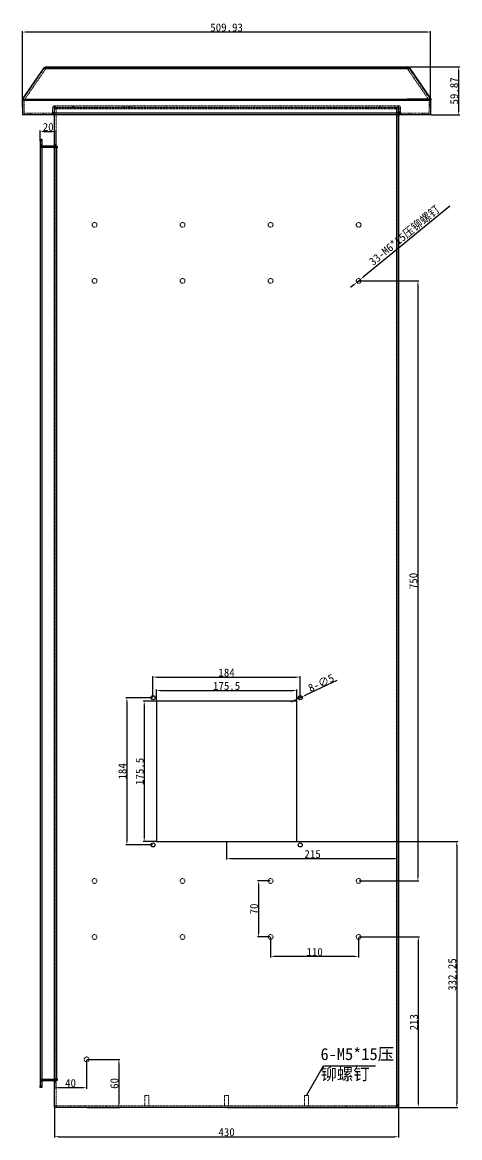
# Model space of a CAD drawing. Header units: millimetres. Extents: x -14348 to 6039, y -1826 to 2921.
# Drawn here: x -4830 to -4283, y 563 to 1957 of the extents above; entities that cross this region are included whole.
import ezdxf

# ---------------------------------------------------------------- set-up
doc = ezdxf.new("R2010")
doc.units = ezdxf.units.MM
doc.linetypes.add('HIDDEN', pattern=[1.905, 1.27, -0.635])
doc.layers.add('标注', color=3, linetype='Continuous')
doc.dimstyles.new('ISO-25', dxfattribs={"dimtxt": 10, "dimasz": 5, "dimexe": 1.25, "dimexo": 0.625, "dimtad": 1, "dimdsep": 46, "dimtxsty": 'Standard', "dimcen": 2.5, "dimadec": 0, "dimazin": 0, "dimtfac": 1, "dimtmove": 0, "dimatfit": 3, "dimfxl": 1, "dimarcsym": 0})

# ---------------------------------------------------------------- blocks, each defined once
blk = doc.blocks.new('*D181')
at = {"layer": 'Defpoints', "color": 0, "transparency": 16777216}
for p in [(-4411.8, 1631.7), (-4407.2, 1635.5)]:
    blk.add_point(p, dxfattribs=at)
at = {"layer": '标注', "color": 0, "lineweight": -2, "transparency": 16777216}
for p, q in [((-4295.4, 1727.2), (-4403.3, 1638.7)), ((-4411.8, 1631.7), (-4407.2, 1635.5)), ((-4415.7, 1628.6), (-4419.5, 1625.4))]:
    blk.add_line(p, q, dxfattribs=at)
at = {"layer": '标注', "color": 0, "transparency": 16777216}
for points in [[(-4416.2, 1629.2), (-4415.2, 1627.9), (-4411.8, 1631.7)], [(-4403.8, 1639.3), (-4402.8, 1638.1), (-4407.2, 1635.5)]]:
    blk.add_solid(points, dxfattribs=at)
at = {"layer": '标注', "color": 0, "transparency": 16777216, "insert": (-4352, 1690.1), "char_height": 10, "attachment_point": 5, "rotation": 39.3537}
blk.add_mtext('33-M6*15{\\fSimSun|b0|i0|c134|p2;压铆螺钉}', dxfattribs=at)
blk = doc.blocks.new('*D182')
at = {"layer": 'Defpoints', "color": 0, "transparency": 16777216}
for p in [(-4348.9, 1901), (-4319.5, 1841.1), (-4284.5, 1841.1)]:
    blk.add_point(p, dxfattribs=at)
at = {"layer": '标注', "color": 0, "lineweight": -2, "transparency": 16777216}
for p, q in [((-4348.3, 1901), (-4283.2, 1901)), ((-4284.5, 1896), (-4284.5, 1846.1)), ((-4318.9, 1841.1), (-4283.2, 1841.1))]:
    blk.add_line(p, q, dxfattribs=at)
at = {"layer": '标注', "color": 0, "transparency": 16777216}
for points in [[(-4285.3, 1896), (-4283.6, 1896), (-4284.5, 1901)], [(-4285.3, 1846.1), (-4283.6, 1846.1), (-4284.5, 1841.1)]]:
    blk.add_solid(points, dxfattribs=at)
at = {"layer": '标注', "color": 0, "transparency": 16777216, "insert": (-4290.1, 1871.1), "char_height": 10, "attachment_point": 5, "rotation": 90}
blk.add_mtext('59.87', dxfattribs=at)
blk = doc.blocks.new('*D183')
at = {"layer": 'Defpoints', "color": 0, "transparency": 16777216}
for p in [(-4829.5, 1944.6), (-4829.5, 1850.2), (-4319.5, 1850.2)]:
    blk.add_point(p, dxfattribs=at)
at = {"layer": '标注', "color": 0, "lineweight": -2, "transparency": 16777216}
for p, q in [((-4829.5, 1850.9), (-4829.5, 1945.9)), ((-4324.5, 1944.6), (-4824.5, 1944.6)), ((-4319.5, 1850.9), (-4319.5, 1945.9))]:
    blk.add_line(p, q, dxfattribs=at)
at = {"layer": '标注', "color": 0, "transparency": 16777216}
for points in [[(-4824.5, 1945.5), (-4824.5, 1943.8), (-4829.5, 1944.6)], [(-4324.5, 1945.5), (-4324.5, 1943.8), (-4319.5, 1944.6)]]:
    blk.add_solid(points, dxfattribs=at)
at = {"layer": '标注', "color": 0, "transparency": 16777216, "insert": (-4574.5, 1950.3), "char_height": 10, "attachment_point": 5}
blk.add_mtext('509.93', dxfattribs=at)
blk = doc.blocks.new('*D185')
at = {"layer": 'Defpoints', "color": 0, "transparency": 16777216}
for p in [(-4574.5, 932.9), (-4574.5, 600.6), (-4286.9, 600.6)]:
    blk.add_point(p, dxfattribs=at)
at = {"layer": '标注', "color": 0, "lineweight": -2, "transparency": 16777216}
for p, q in [((-4573.9, 932.9), (-4285.7, 932.9)), ((-4286.9, 927.9), (-4286.9, 605.6)), ((-4573.9, 600.6), (-4285.7, 600.6))]:
    blk.add_line(p, q, dxfattribs=at)
at = {"layer": '标注', "color": 0, "transparency": 16777216}
for points in [[(-4287.7, 927.9), (-4286.1, 927.9), (-4286.9, 932.9)], [(-4287.7, 605.6), (-4286.1, 605.6), (-4286.9, 600.6)]]:
    blk.add_solid(points, dxfattribs=at)
at = {"layer": '标注', "color": 0, "transparency": 16777216, "insert": (-4292.5, 766.7), "char_height": 10, "attachment_point": 5, "rotation": 90}
blk.add_mtext('332.25', dxfattribs=at)
blk = doc.blocks.new('*D186')
at = {"layer": 'Defpoints', "color": 0, "transparency": 16777216}
for p in [(-4486.7, 1121.7), (-4662.2, 1108.4), (-4486.7, 1108.4)]:
    blk.add_point(p, dxfattribs=at)
at = {"layer": '标注', "color": 0, "lineweight": -2, "transparency": 16777216}
for p, q in [((-4662.2, 1109), (-4662.2, 1123)), ((-4657.2, 1121.7), (-4491.7, 1121.7)), ((-4486.7, 1109), (-4486.7, 1123))]:
    blk.add_line(p, q, dxfattribs=at)
at = {"layer": '标注', "color": 0, "transparency": 16777216}
for points in [[(-4657.2, 1122.6), (-4657.2, 1120.9), (-4662.2, 1121.7)], [(-4491.7, 1122.6), (-4491.7, 1120.9), (-4486.7, 1121.7)]]:
    blk.add_solid(points, dxfattribs=at)
at = {"layer": '标注', "color": 0, "transparency": 16777216, "insert": (-4574.5, 1127.4), "char_height": 10, "attachment_point": 5}
blk.add_mtext('175.5', dxfattribs=at)
blk = doc.blocks.new('*D187')
at = {"layer": 'Defpoints', "color": 0, "transparency": 16777216}
for p in [(-4662.2, 1108.4), (-4677.5, 932.9), (-4662.2, 932.9)]:
    blk.add_point(p, dxfattribs=at)
at = {"layer": '标注', "color": 0, "lineweight": -2, "transparency": 16777216}
for p, q in [((-4662.9, 1108.4), (-4678.7, 1108.4)), ((-4677.5, 1103.4), (-4677.5, 937.9)), ((-4662.9, 932.9), (-4678.7, 932.9))]:
    blk.add_line(p, q, dxfattribs=at)
at = {"layer": '标注', "color": 0, "transparency": 16777216}
for points in [[(-4678.3, 1103.4), (-4676.6, 1103.4), (-4677.5, 1108.4)], [(-4678.3, 937.9), (-4676.6, 937.9), (-4677.5, 932.9)]]:
    blk.add_solid(points, dxfattribs=at)
at = {"layer": '标注', "color": 0, "transparency": 16777216, "insert": (-4683.1, 1020.6), "char_height": 10, "attachment_point": 5, "rotation": 90}
blk.add_mtext('175.5', dxfattribs=at)
blk = doc.blocks.new('*D188')
at = {"layer": 'Defpoints', "color": 0, "transparency": 16777216}
for p in [(-4482.5, 1138.4), (-4666.5, 1112.6), (-4482.5, 1112.6)]:
    blk.add_point(p, dxfattribs=at)
at = {"layer": '标注', "color": 0, "lineweight": -2, "transparency": 16777216}
for p, q in [((-4666.5, 1113.2), (-4666.5, 1139.6)), ((-4661.5, 1138.4), (-4487.5, 1138.4)), ((-4482.5, 1113.2), (-4482.5, 1139.6))]:
    blk.add_line(p, q, dxfattribs=at)
at = {"layer": '标注', "color": 0, "transparency": 16777216}
for points in [[(-4661.5, 1139.2), (-4661.5, 1137.6), (-4666.5, 1138.4)], [(-4487.5, 1139.2), (-4487.5, 1137.6), (-4482.5, 1138.4)]]:
    blk.add_solid(points, dxfattribs=at)
at = {"layer": '标注', "color": 0, "transparency": 16777216, "insert": (-4574.5, 1144), "char_height": 10, "attachment_point": 5}
blk.add_mtext('184', dxfattribs=at)
blk = doc.blocks.new('*D189')
at = {"layer": 'Defpoints', "color": 0, "transparency": 16777216}
for p in [(-4666.5, 1112.6), (-4699.1, 928.6), (-4666.5, 928.6)]:
    blk.add_point(p, dxfattribs=at)
at = {"layer": '标注', "color": 0, "lineweight": -2, "transparency": 16777216}
for p, q in [((-4667.1, 1112.6), (-4700.4, 1112.6)), ((-4699.1, 1107.6), (-4699.1, 933.6)), ((-4667.1, 928.6), (-4700.4, 928.6))]:
    blk.add_line(p, q, dxfattribs=at)
at = {"layer": '标注', "color": 0, "transparency": 16777216}
for points in [[(-4700, 1107.6), (-4698.3, 1107.6), (-4699.1, 1112.6)], [(-4700, 933.6), (-4698.3, 933.6), (-4699.1, 928.6)]]:
    blk.add_solid(points, dxfattribs=at)
at = {"layer": '标注', "color": 0, "transparency": 16777216, "insert": (-4704.7, 1020.6), "char_height": 10, "attachment_point": 5, "rotation": 90}
blk.add_mtext('184', dxfattribs=at)
blk = doc.blocks.new('*D190')
at = {"layer": 'Defpoints', "color": 0, "transparency": 16777216}
for p in [(-4484.8, 1111.6), (-4480.2, 1113.7)]:
    blk.add_point(p, dxfattribs=at)
at = {"layer": '标注', "color": 0, "lineweight": -2, "transparency": 16777216}
for p, q in [((-4436.9, 1134.1), (-4475.7, 1115.8)), ((-4489.3, 1109.4), (-4493.8, 1107.3)), ((-4484.8, 1111.6), (-4480.2, 1113.7))]:
    blk.add_line(p, q, dxfattribs=at)
at = {"layer": '标注', "color": 0, "transparency": 16777216}
for points in [[(-4476.1, 1116.6), (-4475.4, 1115.1), (-4480.2, 1113.7)], [(-4489.6, 1110.2), (-4488.9, 1108.7), (-4484.8, 1111.6)]]:
    blk.add_solid(points, dxfattribs=at)
at = {"layer": '标注', "color": 0, "transparency": 16777216, "insert": (-4456.4, 1131.1), "char_height": 10, "attachment_point": 5, "rotation": 25.2599}
blk.add_mtext('8-∅5', dxfattribs=at)
blk = doc.blocks.new('*D191')
at = {"layer": 'Defpoints', "color": 0, "transparency": 16777216}
for p in [(-4574.5, 932.9), (-4359.5, 932.9), (-4359.5, 911.6)]:
    blk.add_point(p, dxfattribs=at)
at = {"layer": '标注', "color": 0, "lineweight": -2, "transparency": 16777216}
for p, q in [((-4574.5, 932.2), (-4574.5, 910.4)), ((-4359.5, 932.2), (-4359.5, 910.4)), ((-4569.5, 911.6), (-4364.5, 911.6))]:
    blk.add_line(p, q, dxfattribs=at)
at = {"layer": '标注', "color": 0, "transparency": 16777216}
for points in [[(-4569.5, 912.4), (-4569.5, 910.8), (-4574.5, 911.6)], [(-4364.5, 912.4), (-4364.5, 910.8), (-4359.5, 911.6)]]:
    blk.add_solid(points, dxfattribs=at)
at = {"layer": '标注', "color": 0, "transparency": 16777216, "insert": (-4467, 917.2), "char_height": 10, "attachment_point": 5}
blk.add_mtext('215', dxfattribs=at)
blk = doc.blocks.new('*D192')
at = {"layer": 'Defpoints', "color": 0, "transparency": 16777216}
for p in [(-4409.5, 813.6), (-4409.5, 600.6), (-4334.9, 600.6)]:
    blk.add_point(p, dxfattribs=at)
at = {"layer": '标注', "color": 0, "lineweight": -2, "transparency": 16777216}
for p, q in [((-4408.9, 813.6), (-4333.6, 813.6)), ((-4334.9, 808.6), (-4334.9, 605.6)), ((-4408.9, 600.6), (-4333.6, 600.6))]:
    blk.add_line(p, q, dxfattribs=at)
at = {"layer": '标注', "color": 0, "transparency": 16777216}
for points in [[(-4335.7, 808.6), (-4334.1, 808.6), (-4334.9, 813.6)], [(-4335.7, 605.6), (-4334.1, 605.6), (-4334.9, 600.6)]]:
    blk.add_solid(points, dxfattribs=at)
at = {"layer": '标注', "color": 0, "transparency": 16777216, "insert": (-4340.5, 707.1), "char_height": 10, "attachment_point": 5, "rotation": 90}
blk.add_mtext('213', dxfattribs=at)
blk = doc.blocks.new('*D193')
at = {"layer": 'Defpoints', "color": 0, "transparency": 16777216}
for p in [(-4519.5, 813.6), (-4409.5, 813.6), (-4519.5, 789.2)]:
    blk.add_point(p, dxfattribs=at)
at = {"layer": '标注', "color": 0, "lineweight": -2, "transparency": 16777216}
for p, q in [((-4519.5, 813), (-4519.5, 788)), ((-4409.5, 813), (-4409.5, 788)), ((-4414.5, 789.2), (-4514.5, 789.2))]:
    blk.add_line(p, q, dxfattribs=at)
at = {"layer": '标注', "color": 0, "transparency": 16777216}
for points in [[(-4514.5, 790), (-4514.5, 788.4), (-4519.5, 789.2)], [(-4414.5, 790), (-4414.5, 788.4), (-4409.5, 789.2)]]:
    blk.add_solid(points, dxfattribs=at)
at = {"layer": '标注', "color": 0, "transparency": 16777216, "insert": (-4464.5, 794.8), "char_height": 10, "attachment_point": 5}
blk.add_mtext('110', dxfattribs=at)
blk = doc.blocks.new('*D194')
at = {"layer": 'Defpoints', "color": 0, "transparency": 16777216}
for p in [(-4409.5, 1633.6), (-4409.5, 883.6), (-4335.4, 883.6)]:
    blk.add_point(p, dxfattribs=at)
at = {"layer": '标注', "color": 0, "lineweight": -2, "transparency": 16777216}
for p, q in [((-4408.9, 1633.6), (-4334.2, 1633.6)), ((-4335.4, 1628.6), (-4335.4, 888.6)), ((-4408.9, 883.6), (-4334.2, 883.6))]:
    blk.add_line(p, q, dxfattribs=at)
at = {"layer": '标注', "color": 0, "transparency": 16777216}
for points in [[(-4336.3, 1628.6), (-4334.6, 1628.6), (-4335.4, 1633.6)], [(-4336.3, 888.6), (-4334.6, 888.6), (-4335.4, 883.6)]]:
    blk.add_solid(points, dxfattribs=at)
at = {"layer": '标注', "color": 0, "transparency": 16777216, "insert": (-4341.1, 1258.6), "char_height": 10, "attachment_point": 5, "rotation": 90}
blk.add_mtext('750', dxfattribs=at)
blk = doc.blocks.new('*D195')
at = {"layer": 'Defpoints', "color": 0, "transparency": 16777216}
for p in [(-4519.5, 883.6), (-4534.5, 813.6), (-4519.5, 813.6)]:
    blk.add_point(p, dxfattribs=at)
at = {"layer": '标注', "color": 0, "lineweight": -2, "transparency": 16777216}
for p, q in [((-4520.1, 883.6), (-4535.8, 883.6)), ((-4534.5, 878.6), (-4534.5, 818.6)), ((-4520.1, 813.6), (-4535.8, 813.6))]:
    blk.add_line(p, q, dxfattribs=at)
at = {"layer": '标注', "color": 0, "transparency": 16777216}
for points in [[(-4535.4, 878.6), (-4533.7, 878.6), (-4534.5, 883.6)], [(-4535.4, 818.6), (-4533.7, 818.6), (-4534.5, 813.6)]]:
    blk.add_solid(points, dxfattribs=at)
at = {"layer": '标注', "color": 0, "transparency": 16777216, "insert": (-4540.2, 848.6), "char_height": 10, "attachment_point": 5, "rotation": 90}
blk.add_mtext('70', dxfattribs=at)
blk = doc.blocks.new('*D196')
at = {"layer": 'Defpoints', "color": 0, "transparency": 16777216}
for p in [(-4749.5, 660.6), (-4749.5, 600.6), (-4709.1, 600.6)]:
    blk.add_point(p, dxfattribs=at)
at = {"layer": '标注', "color": 0, "lineweight": -2, "transparency": 16777216}
for p, q in [((-4748.9, 660.6), (-4707.9, 660.6)), ((-4709.1, 655.6), (-4709.1, 605.6)), ((-4748.9, 600.6), (-4707.9, 600.6))]:
    blk.add_line(p, q, dxfattribs=at)
at = {"layer": '标注', "color": 0, "transparency": 16777216}
for points in [[(-4710, 655.6), (-4708.3, 655.6), (-4709.1, 660.6)], [(-4710, 605.6), (-4708.3, 605.6), (-4709.1, 600.6)]]:
    blk.add_solid(points, dxfattribs=at)
at = {"layer": '标注', "color": 0, "transparency": 16777216, "insert": (-4714.7, 630.6), "char_height": 10, "attachment_point": 5, "rotation": 90}
blk.add_mtext('60', dxfattribs=at)
blk = doc.blocks.new('*D197')
at = {"layer": 'Defpoints', "color": 0, "transparency": 16777216}
for p in [(-4749.5, 660.6), (-4789.5, 632.1), (-4789.5, 625.2)]:
    blk.add_point(p, dxfattribs=at)
at = {"layer": '标注', "color": 0, "lineweight": -2, "transparency": 16777216}
for p, q in [((-4749.5, 660), (-4749.5, 624)), ((-4789.5, 631.5), (-4789.5, 624)), ((-4754.5, 625.2), (-4784.5, 625.2))]:
    blk.add_line(p, q, dxfattribs=at)
at = {"layer": '标注', "color": 0, "transparency": 16777216}
for points in [[(-4784.5, 626.1), (-4784.5, 624.4), (-4789.5, 625.2)], [(-4754.5, 626.1), (-4754.5, 624.4), (-4749.5, 625.2)]]:
    blk.add_solid(points, dxfattribs=at)
at = {"layer": '标注', "color": 0, "transparency": 16777216, "insert": (-4769.5, 630.9), "char_height": 10, "attachment_point": 5}
blk.add_mtext('40', dxfattribs=at)
blk = doc.blocks.new('*D201')
at = {"layer": 'Defpoints', "color": 0, "transparency": 16777216}
for p in [(-4787.5, 1820.3), (-4807.5, 1810.6), (-4787.5, 1803.1)]:
    blk.add_point(p, dxfattribs=at)
at = {"layer": '标注', "color": 0, "lineweight": -2, "transparency": 16777216}
for p, q in [((-4807.5, 1811.2), (-4807.5, 1821.6)), ((-4802.5, 1820.3), (-4792.5, 1820.3)), ((-4787.5, 1803.7), (-4787.5, 1821.6))]:
    blk.add_line(p, q, dxfattribs=at)
at = {"layer": '标注', "color": 0, "transparency": 16777216}
for points in [[(-4802.5, 1821.1), (-4802.5, 1819.5), (-4807.5, 1820.3)], [(-4792.5, 1821.1), (-4792.5, 1819.5), (-4787.5, 1820.3)]]:
    blk.add_solid(points, dxfattribs=at)
at = {"layer": '标注', "color": 0, "transparency": 16777216, "insert": (-4797.5, 1825.9), "char_height": 10, "attachment_point": 5}
blk.add_mtext('20', dxfattribs=at)
blk = doc.blocks.new('*D203')
at = {"layer": 'Defpoints', "color": 0, "transparency": 16777216}
for p in [(-4789.5, 600.6), (-4359.5, 603.1), (-4359.5, 564)]:
    blk.add_point(p, dxfattribs=at)
at = {"layer": '标注', "color": 0, "lineweight": -2, "transparency": 16777216}
for p, q in [((-4789.5, 600), (-4789.5, 562.8)), ((-4359.5, 602.5), (-4359.5, 562.8)), ((-4784.5, 564), (-4364.5, 564))]:
    blk.add_line(p, q, dxfattribs=at)
at = {"layer": '标注', "color": 0, "transparency": 16777216}
for points in [[(-4784.5, 564.8), (-4784.5, 563.2), (-4789.5, 564)], [(-4364.5, 564.8), (-4364.5, 563.2), (-4359.5, 564)]]:
    blk.add_solid(points, dxfattribs=at)
at = {"layer": '标注', "color": 0, "transparency": 16777216, "insert": (-4574.5, 569.6), "char_height": 10, "attachment_point": 5}
blk.add_mtext('430', dxfattribs=at)

msp = doc.modelspace()

# ---------------------------------------------------------------- linework, layer by layer
at = {"color": 7, "linetype": 'Continuous', "lineweight": 25}
for p, q in [((-4802.891, 1899.909), (-4829.795, 1860.764)), ((-4800.053, 1899.909), (-4802.891, 1899.909)), ((-4800.053, 1899.909), (-4800.053, 1900.993)), ((-4800.053, 1900.993), (-4348.932, 1900.993)), ((-4800.053, 1899.909), (-4348.932, 1899.909)), ((-4348.932, 1900.993), (-4348.932, 1899.909)), ((-4348.932, 1899.909), (-4346.093, 1899.909)), ((-4346.093, 1899.909), (-4319.19, 1860.764)), ((-4829.795, 1860.764), (-4800.053, 1860.764)), ((-4829.795, 1860.764), (-4829.795, 1859.631)), ((-4829.795, 1859.631), (-4800.053, 1859.631)), ((-4829.456, 1859.348), (-4829.456, 1841.124)), ((-4800.053, 1859.348), (-4829.456, 1859.348)), ((-4800.053, 1859.348), (-4800.053, 1860.764)), ((-4800.053, 1860.764), (-4348.932, 1860.764)), ((-4800.053, 1859.348), (-4348.932, 1859.348)), ((-4348.932, 1860.764), (-4348.932, 1859.348)), ((-4319.19, 1860.764), (-4348.932, 1860.764)), ((-4319.19, 1859.631), (-4348.932, 1859.631)), ((-4348.932, 1859.348), (-4319.529, 1859.348)), ((-4319.529, 1859.348), (-4319.529, 1841.124)), ((-4319.19, 1860.764), (-4319.19, 1859.631)), ((-4790.856, 1841.124), (-4829.456, 1841.124)), ((-4789.856, 1844.624), (-4790.856, 1844.624)), ((-4790.856, 1844.624), (-4790.856, 1841.124)), ((-4790.856, 1843.124), (-4789.956, 1843.124)), ((-4790.856, 1841.124), (-4789.956, 1841.124)), ((-4789.956, 1843.624), (-4789.956, 1844.624)), ((-4789.956, 1841.124), (-4789.956, 1843.124)), ((-4789.856, 1843.624), (-4789.856, 1844.624)), ((-4789.856, 1843.624), (-4359.129, 1843.624)), ((-4789.856, 1841.124), (-4789.856, 1843.624)), ((-4359.129, 1841.124), (-4789.856, 1841.124)), ((-4789.492, 1801.524), (-4789.492, 1841.124)), ((-4359.492, 1841.124), (-4359.492, 603.124)), ((-4358.129, 1844.624), (-4359.129, 1844.624)), ((-4359.129, 1844.624), (-4359.129, 1843.624)), ((-4359.129, 1843.624), (-4359.129, 1841.124)), ((-4359.029, 1844.624), (-4359.029, 1843.624)), ((-4359.029, 1841.124), (-4359.029, 1843.124)), ((-4359.029, 1843.124), (-4358.129, 1843.124)), ((-4359.029, 1841.124), (-4358.129, 1841.124)), ((-4358.129, 1841.124), (-4358.129, 1844.624)), ((-4319.529, 1841.124), (-4358.129, 1841.124)), ((-4807.492, 1810.624), (-4805.492, 1810.624)), ((-4807.492, 1808.624), (-4807.492, 1810.624)), ((-4805.492, 1808.624), (-4807.492, 1808.624)), ((-4807.492, 1808.624), (-4807.492, 1803.124)), ((-4805.492, 1803.124), (-4807.492, 1803.124)), ((-4807.492, 1802.324), (-4807.492, 633.924)), ((-4807.492, 1802.324), (-4805.492, 1802.324)), ((-4805.492, 1810.624), (-4805.492, 1808.624)), ((-4805.492, 1808.624), (-4805.492, 1803.124)), ((-4805.492, 1802.324), (-4805.492, 633.924)), ((-4804.992, 1800.524), (-4805.492, 1800.524)), ((-4804.992, 1802.624), (-4804.992, 1800.624)), ((-4804.992, 1802.624), (-4789.992, 1802.624)), ((-4804.992, 1800.624), (-4789.992, 1800.624)), ((-4804.992, 635.724), (-4804.992, 1800.524)), ((-4789.992, 1800.524), (-4804.992, 1800.524)), ((-4789.992, 1802.624), (-4789.992, 1800.624)), ((-4789.992, 1800.524), (-4789.992, 635.724)), ((-4789.492, 1800.524), (-4789.992, 1800.524)), ((-4785.992, 1801.524), (-4789.492, 1801.524)), ((-4789.492, 1801.524), (-4789.492, 1800.624)), ((-4789.492, 1800.624), (-4787.492, 1800.624)), ((-4789.492, 1800.524), (-4789.492, 635.724)), ((-4789.492, 1800.524), (-4786.992, 1800.524)), ((-4787.492, 1801.524), (-4787.492, 1800.624)), ((-4786.992, 1800.524), (-4786.992, 635.724)), ((-4786.992, 1800.524), (-4785.992, 1800.524)), ((-4785.992, 1800.524), (-4785.992, 1801.524)), ((-4662.242, 1108.374), (-4662.242, 932.874)), ((-4486.742, 1108.374), (-4662.242, 1108.374)), ((-4486.742, 932.874), (-4486.742, 1108.374)), ((-4662.242, 932.874), (-4486.742, 932.874)), ((-4807.492, 633.924), (-4805.492, 633.924)), ((-4807.492, 633.124), (-4807.492, 627.624)), ((-4805.492, 633.124), (-4807.492, 633.124)), ((-4807.492, 627.624), (-4805.492, 627.624)), ((-4807.492, 625.624), (-4807.492, 627.624)), ((-4805.492, 635.724), (-4804.992, 635.724)), ((-4805.492, 633.124), (-4805.492, 627.624)), ((-4805.492, 627.624), (-4805.492, 625.624)), ((-4804.992, 635.724), (-4789.992, 635.724)), ((-4804.992, 633.624), (-4804.992, 635.624)), ((-4789.992, 635.624), (-4804.992, 635.624)), ((-4789.992, 633.624), (-4804.992, 633.624)), ((-4789.992, 635.724), (-4789.492, 635.724)), ((-4789.992, 633.624), (-4789.992, 635.624)), ((-4786.992, 635.724), (-4789.492, 635.724)), ((-4789.492, 635.624), (-4787.492, 635.624)), ((-4789.492, 635.624), (-4789.492, 634.724)), ((-4789.492, 600.624), (-4789.492, 634.724)), ((-4789.492, 634.724), (-4785.992, 634.724)), ((-4787.492, 635.624), (-4787.492, 634.724)), ((-4785.992, 635.724), (-4786.992, 635.724)), ((-4785.992, 634.724), (-4785.992, 635.724)), ((-4805.492, 625.624), (-4807.492, 625.624)), ((-4361.992, 600.624), (-4789.492, 600.624)), ((-4361.992, 603.331), (-4361.992, 600.624)), ((-4359.492, 603.124), (-4361.492, 603.124))]:
    msp.add_line(p, q, dxfattribs=at)
at = {"color": 7, "linetype": 'HIDDEN', "lineweight": 18}
for p, q in [((-4802.891, 1898.776), (-4829.795, 1859.631)), ((-4800.465, 1898.776), (-4827.368, 1859.631)), ((-4802.891, 1898.776), (-4802.113, 1899.909)), ((-4802.891, 1899.909), (-4802.891, 1898.776)), ((-4800.053, 1898.776), (-4802.891, 1898.776)), ((-4802.113, 1899.909), (-4800.465, 1898.776)), ((-4800.053, 1899.909), (-4800.053, 1898.776)), ((-4800.053, 1899.909), (-4348.932, 1899.909)), ((-4800.053, 1898.993), (-4348.932, 1898.993)), ((-4348.932, 1898.776), (-4800.053, 1898.776)), ((-4348.932, 1899.909), (-4348.932, 1898.776)), ((-4348.932, 1898.776), (-4346.093, 1898.776)), ((-4346.872, 1899.909), (-4348.52, 1898.776)), ((-4348.52, 1898.776), (-4321.617, 1859.631)), ((-4346.093, 1898.776), (-4346.872, 1899.909)), ((-4346.093, 1899.909), (-4346.093, 1898.776)), ((-4346.093, 1898.776), (-4319.19, 1859.631)), ((-4827.368, 1859.631), (-4829.016, 1860.764)), ((-4827.456, 1859.348), (-4827.456, 1843.624)), ((-4348.932, 1860.764), (-4800.053, 1860.764)), ((-4800.053, 1859.631), (-4348.932, 1859.631)), ((-4348.932, 1859.348), (-4800.053, 1859.348)), ((-4321.617, 1859.631), (-4319.969, 1860.764)), ((-4321.529, 1859.348), (-4321.529, 1843.624)), ((-4827.456, 1843.624), (-4829.456, 1843.624)), ((-4826.956, 1843.124), (-4826.956, 1841.124)), ((-4826.956, 1843.124), (-4790.856, 1843.124)), ((-4821.456, 1843.124), (-4821.456, 1841.124)), ((-4818.956, 1843.124), (-4818.956, 1841.124)), ((-4803.956, 1843.124), (-4803.956, 1841.124)), ((-4801.456, 1841.124), (-4801.456, 1843.124)), ((-4793.456, 1843.124), (-4793.456, 1841.124)), ((-4792.456, 1843.124), (-4792.456, 1841.124)), ((-4789.956, 1850.124), (-4791.956, 1850.124)), ((-4791.956, 1843.624), (-4791.956, 1850.124)), ((-4791.956, 1843.624), (-4789.956, 1843.624)), ((-4791.956, 1843.624), (-4790.856, 1843.624)), ((-4789.956, 1844.624), (-4789.956, 1850.124)), ((-4359.129, 1850.124), (-4789.856, 1850.124)), ((-4789.856, 1850.124), (-4789.856, 1844.624)), ((-4789.856, 1843.624), (-4359.129, 1843.624)), ((-4359.129, 1843.124), (-4789.856, 1843.124)), ((-4789.492, 1841.124), (-4789.492, 1850.624)), ((-4361.992, 1850.624), (-4789.492, 1850.624)), ((-4787.492, 1848.124), (-4789.492, 1848.124)), ((-4789.456, 1852.624), (-4789.456, 1850.624)), ((-4788.749, 1852.624), (-4789.456, 1852.624)), ((-4360.236, 1852.624), (-4788.749, 1852.624)), ((-4788.749, 1852.624), (-4788.749, 1850.624)), ((-4787.492, 1848.124), (-4787.492, 1801.524)), ((-4786.992, 1848.624), (-4786.992, 1850.624)), ((-4361.992, 1848.624), (-4786.992, 1848.624)), ((-4766.956, 1850.624), (-4766.956, 1852.624)), ((-4766.249, 1852.624), (-4766.249, 1850.624)), ((-4703.817, 1852.624), (-4703.817, 1850.624)), ((-4701.992, 1850.624), (-4701.992, 1848.624)), ((-4701.592, 1852.624), (-4701.592, 1850.624)), ((-4697.392, 1850.624), (-4697.392, 1852.624)), ((-4696.992, 1848.624), (-4696.992, 1850.624)), ((-4695.167, 1850.624), (-4695.167, 1852.624)), ((-4669.492, 1850.624), (-4669.492, 1848.624)), ((-4469.492, 1850.624), (-4469.492, 1848.624)), ((-4382.736, 1850.624), (-4382.736, 1852.624)), ((-4382.029, 1852.624), (-4382.029, 1850.624)), ((-4361.992, 1850.624), (-4360.236, 1850.624)), ((-4361.992, 1847.917), (-4361.992, 1850.624)), ((-4361.992, 603.331), (-4361.992, 1847.917)), ((-4361.992, 1847.917), (-4361.992, 1841.124)), ((-4359.492, 1848.124), (-4361.492, 1848.124)), ((-4361.492, 1848.124), (-4361.492, 603.124)), ((-4360.236, 1852.624), (-4360.236, 1850.624)), ((-4359.529, 1852.624), (-4360.236, 1852.624)), ((-4359.529, 1850.624), (-4360.236, 1850.624)), ((-4359.529, 1852.624), (-4359.529, 1850.624)), ((-4359.492, 1848.124), (-4359.492, 1841.124)), ((-4359.129, 1844.624), (-4359.129, 1850.124)), ((-4359.029, 1850.124), (-4357.029, 1850.124)), ((-4359.029, 1850.124), (-4359.029, 1844.624)), ((-4357.029, 1843.624), (-4359.029, 1843.624)), ((-4357.029, 1843.624), (-4358.129, 1843.624)), ((-4358.129, 1843.124), (-4322.029, 1843.124)), ((-4357.029, 1850.124), (-4357.029, 1843.624)), ((-4356.529, 1843.124), (-4356.529, 1841.124)), ((-4355.529, 1843.124), (-4355.529, 1841.124)), ((-4347.529, 1843.124), (-4347.529, 1841.124)), ((-4345.029, 1843.124), (-4345.029, 1841.124)), ((-4330.029, 1843.124), (-4330.029, 1841.124)), ((-4327.529, 1841.124), (-4327.529, 1843.124)), ((-4322.029, 1843.124), (-4322.029, 1841.124)), ((-4321.529, 1843.624), (-4319.529, 1843.624)), ((-4807.492, 1808.624), (-4805.492, 1808.624)), ((-4805.492, 1800.524), (-4807.492, 1800.524)), ((-4804.992, 1802.624), (-4804.992, 1800.624)), ((-4804.992, 635.724), (-4804.992, 1800.524)), ((-4789.992, 1802.624), (-4789.992, 1800.624)), ((-4789.992, 635.724), (-4789.992, 1800.524)), ((-4789.492, 1804.124), (-4787.492, 1804.124)), ((-4789.492, 1803.124), (-4787.492, 1803.124)), ((-4787.492, 635.724), (-4787.492, 1800.524)), ((-4786.992, 1800.524), (-4786.992, 635.724)), ((-4805.492, 635.724), (-4807.492, 635.724)), ((-4805.492, 627.624), (-4807.492, 627.624)), ((-4804.992, 633.624), (-4804.992, 635.624)), ((-4789.992, 633.624), (-4789.992, 635.624)), ((-4789.492, 633.124), (-4787.492, 633.124)), ((-4789.492, 632.124), (-4787.492, 632.124)), ((-4787.492, 634.724), (-4787.492, 603.124)), ((-4787.492, 603.124), (-4789.492, 603.124)), ((-4786.992, 602.624), (-4786.992, 600.624)), ((-4361.992, 602.624), (-4786.992, 602.624)), ((-4770.492, 602.624), (-4770.492, 600.624)), ((-4758.492, 600.624), (-4758.492, 602.624)), ((-4724.492, 600.624), (-4724.492, 602.624)), ((-4424.492, 600.624), (-4424.492, 602.624)), ((-4390.492, 602.624), (-4390.492, 600.624)), ((-4378.492, 600.624), (-4378.492, 602.624))]:
    msp.add_line(p, q, dxfattribs=at)
at = {"color": 8, "linetype": 'Continuous', "lineweight": 25}
for p, q in [((-4790.856, 1843.624), (-4789.956, 1843.624)), ((-4361.992, 1841.124), (-4361.992, 603.331)), ((-4358.129, 1843.624), (-4359.029, 1843.624))]:
    msp.add_line(p, q, dxfattribs=at)
at = {"color": 175, "linetype": 'HIDDEN', "lineweight": 18, "true_color": 0x4554a5}
for p, q in [((-4676.742, 615.624), (-4671.742, 615.624)), ((-4676.742, 615.624), (-4676.742, 602.624)), ((-4671.742, 602.624), (-4671.742, 615.624)), ((-4576.992, 615.624), (-4571.992, 615.624)), ((-4576.992, 615.624), (-4576.992, 602.624)), ((-4571.992, 602.624), (-4571.992, 615.624)), ((-4477.242, 615.624), (-4472.242, 615.624)), ((-4477.242, 615.624), (-4477.242, 602.624)), ((-4472.242, 602.624), (-4472.242, 615.624))]:
    msp.add_line(p, q, dxfattribs=at)
at = {"color": 7, "linetype": 'Continuous', "lineweight": 25, "flags": 128}
for points in [[(-4829.44, 1859.631), (-4829.449, 1859.536), (-4829.456, 1859.348)], [(-4319.529, 1859.348), (-4319.536, 1859.536), (-4319.545, 1859.631)], [(-4790.006, 1843.124), (-4790.004, 1843.137), (-4789.956, 1843.624)], [(-4359.029, 1843.624), (-4358.981, 1843.137), (-4358.978, 1843.124)], [(-4807.492, 1803.124), (-4807.444, 1802.637), (-4807.361, 1802.324)], [(-4805.492, 1800.675), (-4805.48, 1800.672), (-4804.992, 1800.624)], [(-4789.992, 1800.624), (-4789.505, 1800.672), (-4789.492, 1800.675)], [(-4807.361, 633.924), (-4807.444, 633.612), (-4807.492, 633.124)], [(-4804.992, 635.624), (-4805.48, 635.576), (-4805.492, 635.574)], [(-4789.492, 635.574), (-4789.505, 635.576), (-4789.992, 635.624)]]:
    msp.add_lwpolyline(points, dxfattribs=at)
at = {"color": 30, "linetype": 'HIDDEN', "lineweight": 18, "true_color": 0xf26722}
for centre in [(-4739.492, 1703.624), (-4629.492, 1703.624), (-4519.492, 1703.624), (-4409.492, 1703.624), (-4739.492, 1633.624), (-4629.492, 1633.624), (-4519.492, 1633.624), (-4409.492, 1633.624), (-4739.492, 883.624), (-4629.492, 883.624), (-4519.492, 883.624), (-4409.492, 883.624), (-4739.492, 813.624), (-4629.492, 813.624), (-4519.492, 813.624), (-4409.492, 813.624), (-4749.492, 660.624)]:
    msp.add_circle(centre, 3, dxfattribs=at)
at = {"color": 7, "linetype": 'Continuous', "lineweight": 25}
for centre in [(-4666.492, 1112.624), (-4482.492, 1112.624), (-4666.492, 928.624), (-4482.492, 928.624)]:
    msp.add_circle(centre, 2.5, dxfattribs=at)
for centre, radius, start, end in [((-4800.053, 1898.493), 2.5, 90, 145.5), ((-4348.932, 1898.493), 2.5, 34.5, 90), ((-4826.956, 1859.348), 0.5, 145.5, 180), ((-4322.029, 1859.348), 0.5, 0, 34.5), ((-4804.992, 1803.124), 0.5, 180, 270), ((-4789.992, 1803.124), 0.5, 270, 0), ((-4804.992, 633.124), 0.5, 90, 180), ((-4789.992, 633.124), 0.5, 0, 90)]:
    msp.add_arc(centre, radius, start, end, dxfattribs=at)
at = {"color": 7, "linetype": 'HIDDEN', "lineweight": 18}
for centre, radius, start, end in [((-4800.053, 1898.493), 0.5, 90, 145.5), ((-4348.932, 1898.493), 0.5, 34.5, 90), ((-4826.956, 1859.348), 2.5, 145.5, 173.4955), ((-4322.029, 1859.348), 2.5, 6.5045, 34.5), ((-4826.956, 1843.624), 2.5, 180, 270), ((-4826.956, 1843.624), 0.5, 180, 270), ((-4792.456, 1843.624), 0.5, 270, 0), ((-4792.456, 1843.624), 2.5, 270, 348.463041), ((-4786.992, 1848.124), 2.5, 90, 180), ((-4786.992, 1848.124), 0.5, 90, 180), ((-4356.529, 1843.624), 2.5, 191.536959, 270), ((-4356.529, 1843.624), 0.5, 180, 270), ((-4322.029, 1843.624), 2.5, 270, 0), ((-4322.029, 1843.624), 0.5, 270, 0), ((-4804.992, 1803.124), 2.5, 198.662925, 258.463041), ((-4789.992, 1803.124), 2.5, 281.536959, 0), ((-4804.992, 633.124), 2.5, 101.536959, 161.337075), ((-4789.992, 633.124), 2.5, 0, 78.463041), ((-4786.992, 603.124), 2.5, 180, 270), ((-4786.992, 603.124), 0.5, 180, 270)]:
    msp.add_arc(centre, radius, start, end, dxfattribs=at)
for points, knots in [([(-4789.456, 1852.624), (-4789.788, 1852.586), (-4790.412, 1852.514), (-4791.193, 1851.99), (-4791.727, 1851.285), (-4791.938, 1850.617), (-4791.952, 1850.225), (-4791.956, 1850.124)], [0, 0, 0, 0, 0.25298979, 0.47621619, 0.69942601, 0.92263588, 1, 1, 1, 1]), ([(-4789.856, 1850.124), (-4789.762, 1850.456), (-4789.586, 1851.08), (-4789.328, 1851.861), (-4789.081, 1852.396), (-4788.888, 1852.606), (-4788.777, 1852.621), (-4788.749, 1852.624)], [0, 0, 0, 0, 0.25298979, 0.47621619, 0.69942601, 0.92263588, 1, 1, 1, 1]), ([(-4789.856, 1850.124), (-4789.719, 1850.221), (-4789.444, 1850.415), (-4789.074, 1850.597), (-4788.843, 1850.616), (-4788.749, 1850.624)], [0, 0, 0, 0, 0.37148257, 0.74478622, 1, 1, 1, 1]), ([(-4360.236, 1852.624), (-4360.143, 1852.586), (-4359.967, 1852.514), (-4359.708, 1851.99), (-4359.461, 1851.285), (-4359.268, 1850.617), (-4359.157, 1850.225), (-4359.129, 1850.124)], [0, 0, 0, 0, 0.25298979, 0.47621619, 0.69942601, 0.92263588, 1, 1, 1, 1]), ([(-4360.236, 1850.624), (-4360.099, 1850.608), (-4359.824, 1850.574), (-4359.454, 1850.354), (-4359.223, 1850.191), (-4359.129, 1850.124)], [0, 0, 0, 0, 0.37148257, 0.74478622, 1, 1, 1, 1]), ([(-4357.029, 1850.124), (-4357.067, 1850.456), (-4357.139, 1851.08), (-4357.663, 1851.861), (-4358.368, 1852.396), (-4359.037, 1852.606), (-4359.428, 1852.621), (-4359.529, 1852.624)], [0, 0, 0, 0, 0.25298979, 0.47621619, 0.69942601, 0.92263588, 1, 1, 1, 1])]:
    msp.add_open_spline(points, degree=3, knots=knots, dxfattribs=at)
for points in [[(-4359.492, 1848.124), (-4359.53, 1848.452), (-4359.605, 1849.107), (-4360.183, 1849.933), (-4361.01, 1850.512), (-4361.665, 1850.587), (-4361.992, 1850.624)], [(-4361.492, 1848.124), (-4361.5, 1848.19), (-4361.515, 1848.321), (-4361.631, 1848.486), (-4361.796, 1848.602), (-4361.927, 1848.617), (-4361.992, 1848.624)], [(-4361.992, 1847.917), (-4361.665, 1847.934), (-4361.01, 1847.969), (-4360.183, 1848.021), (-4359.605, 1848.073), (-4359.53, 1848.107), (-4359.492, 1848.124)]]:
    msp.add_open_spline(points, degree=3, dxfattribs=at)
at = {"color": 7, "linetype": 'Continuous', "lineweight": 25}
for points in [[(-4359.492, 603.124), (-4359.53, 603.142), (-4359.605, 603.176), (-4360.183, 603.228), (-4361.01, 603.28), (-4361.665, 603.314), (-4361.992, 603.331)], [(-4361.992, 602.624), (-4361.927, 602.632), (-4361.796, 602.647), (-4361.631, 602.763), (-4361.515, 602.928), (-4361.5, 603.059), (-4361.492, 603.124)], [(-4361.992, 600.624), (-4361.665, 600.662), (-4361.01, 600.737), (-4360.183, 601.315), (-4359.605, 602.142), (-4359.53, 602.797), (-4359.492, 603.124)]]:
    msp.add_open_spline(points, degree=3, dxfattribs=at)

# ---------------------------------------------------------------- texts
at = {"layer": '标注', "color": 165, "true_color": 0x5e67af, "insert": (-4457.113, 674.789), "char_height": 15, "attachment_point": 1}
msp.add_mtext_dynamic_manual_height_columns('6-M5*15{\\fSimSun|b0|i0|c134|p2;压铆螺钉}', width=101.46609, gutter_width=12.5, heights=[0], dxfattribs=at)

# ---------------------------------------------------------------- dimensions: what is measured, and where the dimension line sits
at = {"layer": '标注'}
for base, p1, p2, picture, middle in [((-4829.456, 1944.627), (-4319.529, 1850.236), (-4829.456, 1850.236), '*D183', (-4574.492, 1950.252)), ((-4787.492, 1820.305), (-4807.492, 1810.624), (-4787.492, 1803.124), '*D201', (-4797.492, 1825.93)), ((-4359.492, 911.605), (-4574.492, 932.874), (-4359.492, 932.874), '*D191', (-4466.992, 917.23)), ((-4519.492, 789.208), (-4409.492, 813.624), (-4519.492, 813.624), '*D193', (-4464.492, 794.833)), ((-4789.492, 625.24), (-4749.492, 660.624), (-4789.492, 632.124), '*D197', (-4769.492, 630.865)), ((-4359.492, 564.003), (-4789.492, 600.624), (-4359.492, 603.124), '*D203', (-4574.492, 569.628))]:
    dim = msp.add_linear_dim(base=base, p1=p1, p2=p2, dimstyle='ISO-25', dxfattribs=at)
    dim.commit()
    dim.dimension.update_dxf_attribs({"geometry": picture, "text_midpoint": middle})
for base, p1, p2, picture, middle in [((-4284.457, 1841.124), (-4348.932, 1900.993), (-4319.529, 1841.124), '*D182', (-4290.082, 1871.059)), ((-4335.448, 883.624), (-4409.492, 1633.624), (-4409.492, 883.624), '*D194', (-4341.073, 1258.624)), ((-4286.911, 600.624), (-4574.492, 932.874), (-4574.492, 600.624), '*D185', (-4292.536, 766.749)), ((-4534.542, 813.624), (-4519.492, 883.624), (-4519.492, 813.624), '*D195', (-4540.167, 848.624)), ((-4334.896, 600.624), (-4409.492, 813.624), (-4409.492, 600.624), '*D192', (-4340.521, 707.124)), ((-4709.122, 600.624), (-4749.492, 660.624), (-4749.492, 600.624), '*D196', (-4714.747, 630.624))]:
    dim = msp.add_linear_dim(base=base, p1=p1, p2=p2, angle=90, dimstyle='ISO-25', dxfattribs=at)
    dim.commit()
    dim.dimension.update_dxf_attribs({"geometry": picture, "text_midpoint": middle})
at = {"layer": '标注', "color": 30, "true_color": 0xf26722}
dim = msp.add_diameter_dim_2p(p1=(-4411.812, 1631.722), p2=(-4407.173, 1635.527), text='33-M6*15{\\fSimSun|b0|i0|c134|p2;压铆螺钉}', dimstyle='ISO-25', dxfattribs=at)
dim.commit()
dim.dimension.update_dxf_attribs({"geometry": '*D181', "text_midpoint": (-4351.995, 1690.073)})
at = {"layer": '标注'}
for base, p1, p2, picture, middle in [((-4482.492, 1138.391), (-4666.492, 1112.624), (-4482.492, 1112.624), '*D188', (-4574.492, 1138.391)), ((-4486.742, 1121.738), (-4662.242, 1108.374), (-4486.742, 1108.374), '*D186', (-4574.492, 1121.738))]:
    dim = msp.add_linear_dim(base=base, p1=p1, p2=p2, dimstyle='ISO-25', dxfattribs=at)
    dim.commit()
    dim.dimension.update_dxf_attribs({"geometry": picture, "text_midpoint": middle, "dimtype": 160})
dim = msp.add_diameter_dim_2p(p1=(-4484.753, 1111.558), p2=(-4480.232, 1113.691), text='8-<>', dimstyle='ISO-25', dxfattribs=at)
dim.commit()
dim.dimension.update_dxf_attribs({"geometry": '*D190', "text_midpoint": (-4456.442, 1131.136)})
for base, p1, p2, picture, middle in [((-4699.121, 928.624), (-4666.492, 1112.624), (-4666.492, 928.624), '*D189', (-4699.121, 1020.624)), ((-4677.478, 932.874), (-4662.242, 1108.374), (-4662.242, 932.874), '*D187', (-4677.478, 1020.624))]:
    dim = msp.add_linear_dim(base=base, p1=p1, p2=p2, angle=90, dimstyle='ISO-25', dxfattribs=at)
    dim.commit()
    dim.dimension.update_dxf_attribs({"geometry": picture, "text_midpoint": middle, "dimtype": 160})

# ---------------------------------------------------------------- leaders
at = {"layer": '标注', "color": 165, "true_color": 0x5e67af}
msp.add_leader([(-4474.742, 615.624), (-4453.388, 652.7), (-4388.528, 652.7)], dimstyle='ISO-25', override={"dimgap": 0.625, "dimtad": 0}, dxfattribs=at)

doc.saveas('drawing.dxf')
